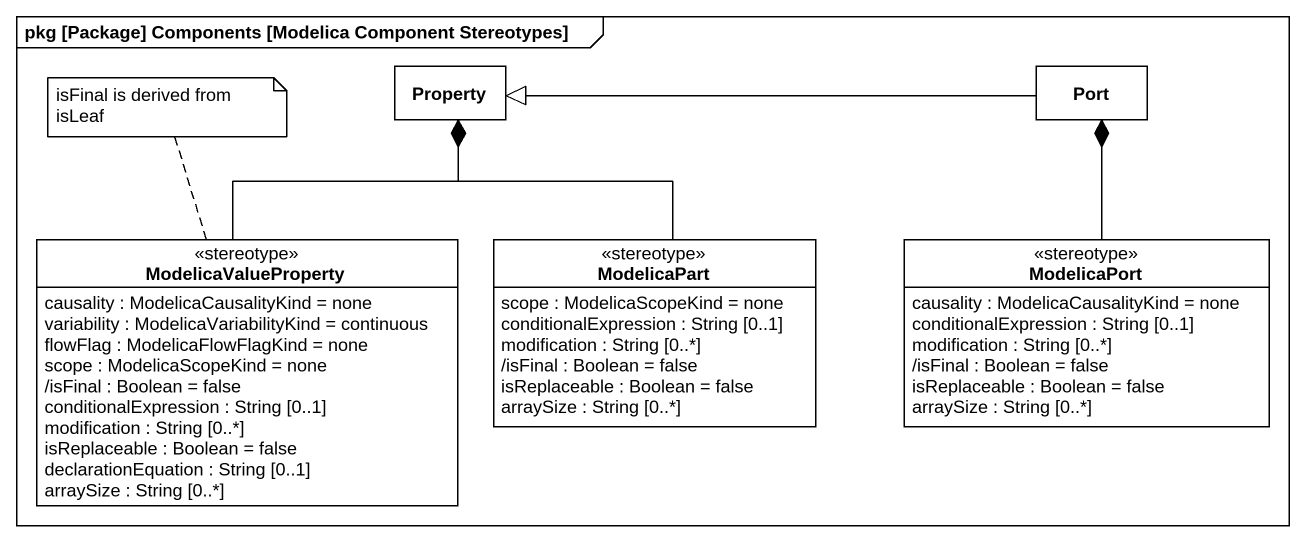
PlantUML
@startuml
mainframe pkg [Package] Components [Modelica Component Stereotypes]
hide circle
hide empty members
class Property
class "Port" as Port_
class ModelicaValueProperty <<stereotype>> {
  causality : ModelicaCausalityKind = none
  variability : ModelicaVariabilityKind = continuous
  flowFlag : ModelicaFlowFlagKind = none
  scope : ModelicaScopeKind = none
  /isFinal : Boolean = false
  conditionalExpression : String [0..1]
  modification : String [0..*]
  isReplaceable : Boolean = false
  declarationEquation : String [0..1]
  arraySize : String [0..*]
}
class ModelicaPart <<stereotype>> {
  scope : ModelicaScopeKind = none
  conditionalExpression : String [0..1]
  modification : String [0..*]
  /isFinal : Boolean = false
  isReplaceable : Boolean = false
  arraySize : String [0..*]
}
class ModelicaPort <<stereotype>> {
  causality : ModelicaCausalityKind = none
  conditionalExpression : String [0..1]
  modification : String [0..*]
  /isFinal : Boolean = false
  isReplaceable : Boolean = false
  arraySize : String [0..*]
}
Port_ -left-|> Property
ModelicaValueProperty -up-* Property
ModelicaPart -up-* Property
ModelicaPort -up-* Port_
note top of ModelicaValueProperty : isFinal is derived from isLeaf
@enduml
